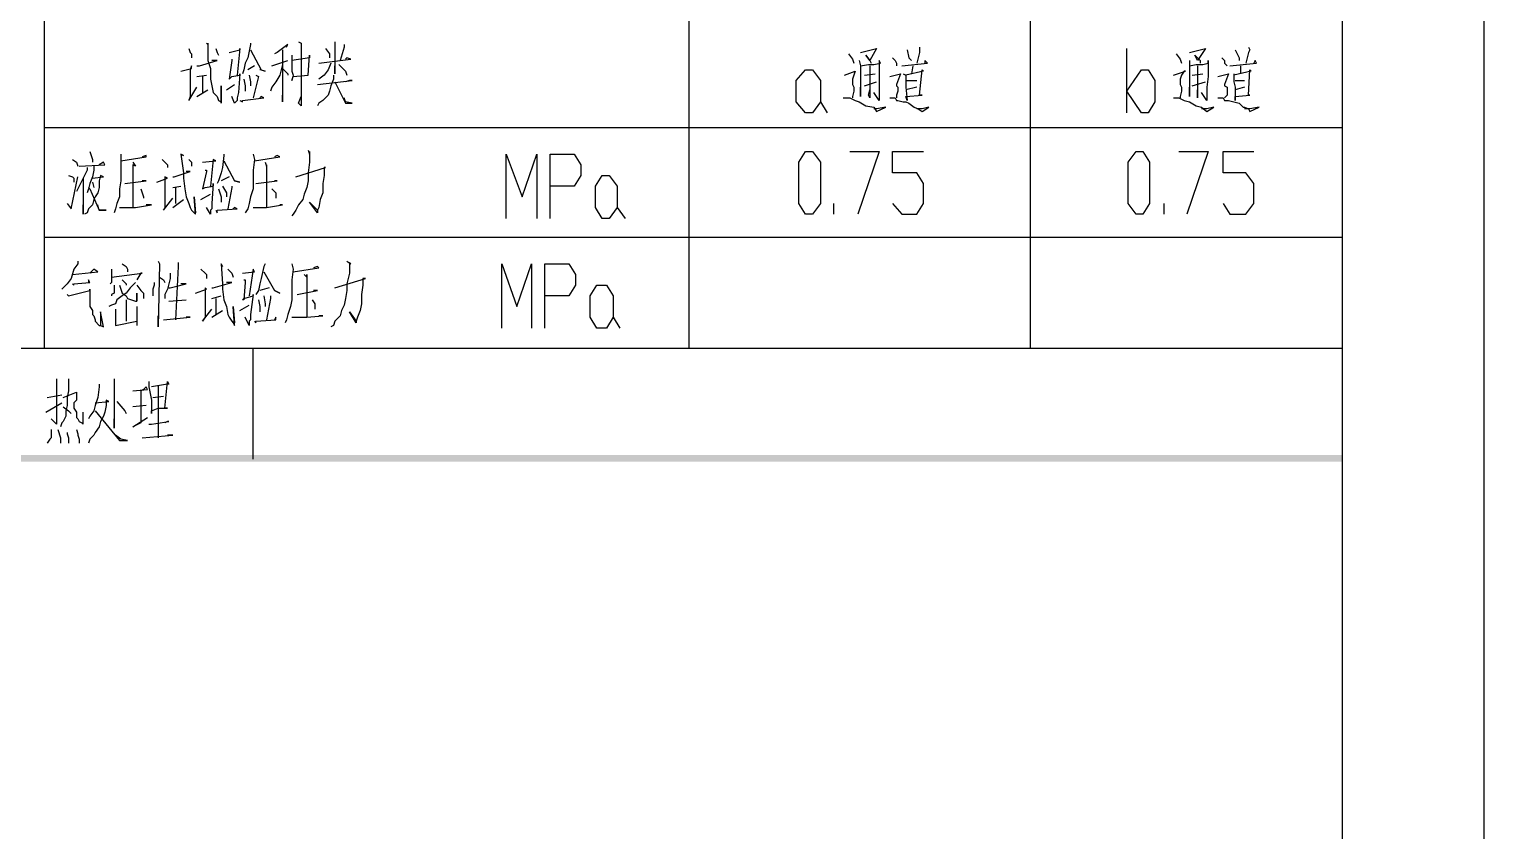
# Model space of a CAD drawing. Extents: x 0 to 400, y 0 to 283.
# Drawn here: x 330.7 to 399.8, y 141.3 to 179.4 of the extents above; entities that cross this region are included whole.
import ezdxf

# ---------------------------------------------------------------- set-up
doc = ezdxf.new("R2010")
doc.units = 0
doc.layers.get('0').update_dxf_attribs({"linetype": 'CONTINUOUS'})

msp = doc.modelspace()

# ---------------------------------------------------------------- hatches: boundary and pattern name
for points in [[(275.05025, 159.16275), (275.05025, 158.84525), (393.03325, 159.16275)], [(275.05025, 158.84525), (393.03325, 159.16275), (393.03325, 158.84525)]]:
    msp.add_hatch(color=0).paths.add_polyline_path(points, flags=0)

# ---------------------------------------------------------------- linework, layer by layer
at = {"color": 0}
for points in [[(0.09525, 0.09525), (0.09525, 282.54325), (399.76425, 282.54325), (399.76425, 0.09525), (0.09525, 0.09525)], [(16.85925, 6.76275), (16.85925, 275.87575), (393.03325, 275.87575), (393.03325, 6.76275), (16.85925, 6.76275)], [(331.43825, 164.24275), (331.43825, 242.98275)], [(362.04525, 164.24275), (362.04525, 227.23475)], [(378.23775, 164.24275), (378.23775, 201.00925)], [(338.29625, 178.46675), (338.35975, 178.27625), (338.42325, 178.21275), (338.42325, 178.02225)], [(339.12175, 178.72075), (339.18525, 178.65725), (339.18525, 178.72075), (339.18525, 177.89525), (339.31225, 177.51425), (339.31225, 177.00625), (339.37575, 176.68875), (339.43925, 176.37125), (339.62975, 176.18075), (339.69325, 175.99025), (339.82025, 175.92675), (339.82025, 175.86325), (339.82025, 176.68875), (339.82025, 175.92675)], [(339.56625, 178.46675), (339.62975, 178.27625), (339.69325, 178.14925)], [(340.20125, 178.27625), (340.70925, 178.40325), (340.70925, 178.46675), (340.58225, 177.19675)], [(341.21725, 178.72075), (341.21725, 178.65725), (341.09025, 178.02225), (340.96325, 177.76825), (340.89975, 177.45075), (340.83625, 177.26025)], [(341.21725, 178.40325), (341.72525, 177.45075), (341.91575, 177.38725), (341.66175, 177.45075)], [(342.93175, 178.53025), (342.99525, 178.65725), (342.74125, 178.46675), (342.48725, 178.27625), (342.36025, 178.21275)], [(342.74125, 178.40325), (342.74125, 175.92675), (342.74125, 176.11725), (342.74125, 176.24425)], [(343.50325, 178.78425), (343.63025, 178.72075), (343.63025, 175.73625), (343.50325, 175.86325), (343.63025, 176.18075)], [(344.77325, 178.46675), (344.96375, 178.21275), (344.96375, 178.02225)], [(345.21775, 178.78425), (345.21775, 177.26025), (345.21775, 177.38725), (345.21775, 177.64125)], [(345.66225, 178.65725), (345.66225, 178.53025), (345.47175, 177.89525)], [(369.60175, 178.21275), (369.79225, 177.95875), (369.85575, 177.76825)], [(370.17325, 178.27625), (370.93525, 178.46675), (370.61775, 177.89525), (370.42725, 178.14925), (370.61775, 177.89525), (370.68125, 177.76825)], [(372.39575, 178.40325), (372.45925, 178.02225), (372.58625, 177.89525)], [(372.96725, 178.53025), (372.96725, 178.27625), (372.84025, 177.76825)], [(382.80975, 175.41875), (382.80975, 178.46675)], [(385.15925, 178.21275), (385.34975, 177.95875), (385.41325, 177.76825)], [(385.79425, 178.27625), (386.55625, 178.46675), (386.17525, 177.89525), (386.04825, 178.14925), (386.30225, 177.89525), (386.30225, 177.76825)], [(387.95325, 178.40325), (388.14375, 178.02225), (388.14375, 177.89525)], [(388.58825, 178.53025), (388.65175, 178.40325), (388.58825, 178.27625), (388.46125, 177.76825)], [(337.91525, 177.38725), (338.42325, 177.51425), (338.42325, 177.64125), (338.35975, 177.45075), (338.35975, 176.18075), (338.29625, 175.99025), (338.67725, 176.62525)], [(338.67725, 177.64125), (338.80425, 177.64125), (339.62975, 177.89525), (339.37575, 177.89525)], [(340.32825, 177.95875), (340.32825, 177.89525), (340.20125, 177.00625), (340.32825, 177.13325), (340.70925, 177.19675), (340.70925, 177.26025), (340.64575, 176.37125), (340.58225, 176.11725), (340.58225, 175.99025), (340.45525, 175.86325), (340.32825, 176.18075)], [(341.40775, 177.64125), (341.09025, 177.45075)], [(342.74125, 177.70475), (342.61425, 177.19675), (342.42375, 176.87925), (342.23325, 176.62525), (342.16975, 176.43475)], [(342.23325, 177.64125), (342.99525, 177.89525)], [(342.74125, 177.51425), (342.99525, 177.26025), (342.99525, 177.19675)], [(343.18575, 178.14925), (343.18575, 177.38725), (343.24925, 177.19675), (343.18575, 176.94275), (343.24925, 177.13325), (343.94775, 177.19675), (344.01125, 178.14925), (344.01125, 178.02225), (343.18575, 177.89525)], [(344.45575, 177.76825), (345.97975, 177.95875), (345.78925, 178.02225), (345.72575, 177.95875)], [(345.02725, 177.76825), (344.90025, 177.45075), (344.70975, 177.19675), (344.45575, 177.00625)], [(345.40825, 177.70475), (345.72575, 177.38725), (345.78925, 177.19675)], [(370.10975, 177.89525), (370.17325, 177.64125), (370.17325, 176.18075), (370.17325, 176.37125), (370.17325, 176.62525)], [(370.17325, 177.64125), (370.55425, 177.70475), (370.80825, 177.70475), (371.12575, 177.76825), (371.06225, 177.89525), (371.06225, 175.99025), (370.80825, 176.37125)], [(370.61775, 177.64125), (370.61775, 176.11725), (370.55425, 176.24425), (370.61775, 176.49825)], [(371.69725, 178.02225), (371.82425, 177.89525), (371.88775, 177.76825), (371.88775, 177.64125)], [(372.14175, 177.64125), (373.34825, 177.76825), (373.22125, 177.89525), (373.22125, 177.76825)], [(372.64975, 177.64125), (372.58625, 177.26025)], [(385.79425, 177.89525), (385.79425, 176.18075), (385.79425, 176.37125), (385.79425, 176.62525)], [(385.79425, 177.64125), (386.11175, 177.70475), (386.42925, 177.70475), (386.68325, 177.76825), (386.68325, 177.89525), (386.68325, 177.13325), (386.61975, 176.62525), (386.61975, 175.99025), (386.36575, 176.37125)], [(386.17525, 177.64125), (386.17525, 176.11725), (386.17525, 176.24425), (386.17525, 176.49825)], [(387.31825, 178.02225), (387.44525, 177.89525), (387.44525, 177.76825), (387.57225, 177.64125)], [(387.69925, 177.64125), (388.96925, 177.76825), (388.90575, 177.89525), (388.84225, 177.76825)], [(388.20725, 177.64125), (388.20725, 177.26025)], [(338.67725, 177.13325), (339.12175, 177.19675)], [(338.93125, 177.13325), (338.93125, 176.37125)], [(340.89975, 177.00625), (340.96325, 176.68875), (340.96325, 176.43475)], [(341.15375, 177.19675), (341.21725, 176.87925), (341.21725, 176.68875)], [(341.47125, 177.19675), (341.59825, 177.13325), (341.34425, 176.11725)], [(345.15425, 177.19675), (345.15425, 177.00625), (345.02725, 176.68875), (344.96375, 176.43475), (344.90025, 176.24425), (344.77325, 176.11725), (344.64625, 175.99025), (344.45575, 175.86325), (344.39225, 175.73625)], [(344.39225, 176.75225), (346.04325, 176.94275), (345.91625, 176.94275), (345.72575, 176.87925)], [(345.21775, 176.87925), (345.72575, 175.86325), (346.04325, 175.86325), (345.72575, 175.92675), (345.66225, 176.11725)], [(367.88725, 175.41875), (367.56975, 175.41875), (367.12525, 175.92675), (367.12525, 176.94275), (367.56975, 177.45075), (367.88725, 177.45075), (368.26825, 176.94275), (368.26825, 175.92675), (367.88725, 175.41875)], [(369.41125, 177.19675), (369.91925, 177.38725), (369.85575, 177.19675), (369.79225, 177.00625), (369.79225, 176.75225), (369.85575, 176.62525), (369.85575, 176.43475), (369.79225, 176.18075), (369.79225, 176.11725)], [(370.36375, 177.19675), (370.87175, 177.26025)], [(370.36375, 176.68875), (370.93525, 176.87925)], [(371.57025, 177.13325), (372.07825, 177.26025), (371.88775, 176.75225), (371.88775, 176.68875), (371.95125, 176.62525), (371.95125, 176.43475), (371.88775, 176.24425), (371.88775, 176.11725)], [(372.20525, 177.26025), (372.33225, 177.19675), (372.33225, 176.62525), (372.39575, 175.99025), (372.33225, 176.18075), (373.09425, 176.24425), (372.96725, 176.24425), (373.09425, 177.45075), (373.15775, 177.38725), (372.33225, 177.19675)], [(372.33225, 176.94275), (372.84025, 176.94275)], [(382.80975, 176.43475), (383.50825, 177.45075), (383.82575, 177.45075), (384.14325, 176.94275), (384.14325, 175.92675), (383.82575, 175.41875), (383.50825, 175.41875), (382.80975, 176.43475)], [(385.03225, 177.19675), (385.60375, 177.38725), (385.54025, 177.38725), (385.41325, 177.19675), (385.34975, 177.00625), (385.34975, 176.75225), (385.41325, 176.62525), (385.41325, 176.43475), (385.34975, 176.18075), (385.34975, 176.11725)], [(385.92125, 177.19675), (386.42925, 177.26025)], [(385.92125, 176.68875), (386.55625, 176.87925)], [(387.12775, 177.13325), (387.63575, 177.26025), (387.44525, 176.75225), (387.44525, 176.68875), (387.57225, 176.62525), (387.57225, 176.24425), (387.44525, 176.11725)], [(387.88975, 177.26025), (387.88975, 176.87925), (387.95325, 176.62525), (387.95325, 175.99025), (387.95325, 176.18075), (388.65175, 176.24425), (388.58825, 176.24425), (388.65175, 177.45075), (388.71525, 177.38725), (387.88975, 177.19675)], [(387.95325, 176.94275), (388.39775, 176.94275)], [(338.67725, 176.18075), (339.18525, 176.49825)], [(340.07425, 176.49825), (340.45525, 176.75225)], [(340.70925, 175.99025), (340.83625, 175.92675), (340.83625, 175.99025), (341.85225, 176.11725), (341.72525, 176.18075), (341.66175, 176.11725)], [(369.34775, 176.11725), (369.66525, 176.11725), (369.91925, 175.99025), (370.10975, 175.92675), (370.42725, 175.73625), (370.80825, 175.67275), (370.93525, 175.48225), (371.37975, 175.67275), (370.93525, 175.60925), (370.80825, 175.60925)], [(371.57025, 176.11725), (371.82425, 176.11725), (371.88775, 175.99025), (371.95125, 175.99025), (372.20525, 175.92675), (372.33225, 175.92675), (372.45925, 175.86325), (372.71325, 175.67275), (372.90375, 175.60925), (373.09425, 175.48225), (373.41175, 175.67275), (373.09425, 175.60925), (372.84025, 175.60925)], [(372.84025, 176.62525), (372.33225, 176.49825)], [(385.03225, 176.11725), (385.28625, 176.11725), (385.54025, 175.99025), (385.79425, 175.92675), (386.11175, 175.73625), (386.36575, 175.67275), (386.61975, 175.48225), (386.93725, 175.67275), (386.61975, 175.60925), (386.36575, 175.60925)], [(387.12775, 176.11725), (387.38175, 176.11725), (387.44525, 175.99025), (387.63575, 175.99025), (387.88975, 175.92675), (388.14375, 175.86325), (388.33425, 175.67275), (388.39775, 175.67275), (388.58825, 175.60925), (388.65175, 175.48225), (389.09625, 175.67275), (388.65175, 175.60925), (388.39775, 175.60925)], [(388.39775, 176.62525), (387.95325, 176.49825)], [(368.26825, 175.92675), (368.58575, 175.41875)], [(331.43825, 174.72025), (393.03325, 174.72025)], [(333.59725, 173.57725), (333.72425, 173.19625), (333.72425, 173.06925)], [(335.05775, 173.45025), (335.05775, 172.18025), (334.99425, 171.79925), (334.99425, 171.41825), (334.86725, 171.10075), (334.80375, 170.84675), (334.74025, 170.65625)], [(335.05775, 173.13275), (336.26425, 173.32325), (336.26425, 173.38675), (336.07375, 173.32325)], [(337.91525, 173.45025), (338.04225, 173.38675), (337.91525, 173.45025), (338.04225, 172.56125), (338.04225, 172.30725), (338.10575, 171.79925), (338.16925, 171.41825), (338.29625, 171.10075), (338.35975, 170.91025), (338.42325, 170.78325), (338.55025, 170.65625), (338.61375, 170.59275), (338.55025, 171.41825), (338.61375, 170.65625)], [(339.94725, 173.45025), (339.94725, 173.38675), (339.88375, 172.81525), (339.82025, 172.56125), (339.69325, 172.18025), (339.62975, 172.05325)], [(341.34425, 173.45025), (341.40775, 173.19625), (341.34425, 172.68825), (341.34425, 171.79925), (341.21725, 171.41825), (341.15375, 171.10075), (341.09025, 170.84675), (340.96325, 170.65625)], [(341.40775, 173.13275), (342.61425, 173.32325), (342.48725, 173.38675), (342.36025, 173.32325)], [(343.94775, 173.64075), (344.01125, 173.45025), (344.01125, 173.57725), (344.01125, 173.06925), (343.94775, 172.56125), (343.94775, 172.18025), (343.88425, 171.86275), (343.75725, 171.54525), (343.69375, 171.29125), (343.50325, 171.03725), (343.37625, 170.78325), (343.24925, 170.59275), (343.18575, 170.52925)], [(353.34575, 170.40225), (353.34575, 173.45025), (354.10775, 171.41825), (354.80625, 173.45025), (354.80625, 170.40225)], [(355.44125, 170.40225), (355.44125, 173.45025), (356.58425, 173.45025), (356.90175, 172.94225), (356.90175, 172.43425), (356.58425, 171.92625), (355.44125, 171.92625)], [(367.56975, 170.59275), (367.25225, 171.10075), (367.25225, 173.06925), (367.56975, 173.57725), (367.88725, 173.57725), (368.26825, 173.06925), (368.26825, 171.10075), (367.88725, 170.59275), (367.56975, 170.59275)], [(369.66525, 173.57725), (371.06225, 173.57725), (370.04625, 170.59275)], [(371.69725, 171.10075), (372.14175, 170.59275), (372.84025, 170.59275), (373.15775, 171.10075), (373.15775, 172.05325), (372.84025, 172.56125), (371.69725, 172.56125), (371.69725, 173.57725), (373.15775, 173.57725)], [(383.25425, 170.59275), (382.87325, 171.10075), (382.87325, 173.06925), (383.25425, 173.57725), (383.57175, 173.57725), (383.88925, 173.06925), (383.88925, 171.10075), (383.57175, 170.59275), (383.25425, 170.59275)], [(385.28625, 173.57725), (386.68325, 173.57725), (385.66725, 170.59275)], [(387.38175, 171.10075), (387.69925, 170.59275), (388.46125, 170.59275), (388.84225, 171.10075), (388.84225, 172.05325), (388.46125, 172.56125), (387.38175, 172.56125), (387.38175, 173.57725), (388.84225, 173.57725)], [(332.77175, 173.19625), (332.96225, 173.06925), (333.02575, 172.87875)], [(333.47025, 172.81525), (333.47025, 172.68825), (333.27975, 172.30725), (333.08925, 171.92625), (332.96225, 171.67225)], [(333.08925, 172.87875), (334.29575, 172.94225), (334.23225, 173.06925), (334.04175, 172.94225)], [(333.78775, 172.87875), (333.78775, 172.68825), (333.72425, 172.37075), (333.59725, 172.05325), (333.53375, 171.79925), (333.47025, 171.60875)], [(335.62925, 173.06925), (335.75625, 172.87875), (335.62925, 172.94225), (335.62925, 170.91025)], [(337.02625, 173.19625), (337.15325, 173.06925), (337.28025, 172.94225), (337.28025, 172.81525)], [(338.29625, 173.19625), (338.42325, 173.06925), (338.42325, 172.87875)], [(338.93125, 173.06925), (339.56625, 173.13275), (339.43925, 173.19625), (339.31225, 171.92625)], [(339.05825, 172.68825), (339.12175, 172.68825), (339.12175, 172.62475), (338.93125, 171.79925), (339.05825, 171.86275), (339.43925, 171.92625), (339.43925, 172.05325), (339.37575, 171.10075), (339.37575, 170.84675), (339.31225, 170.78325), (339.31225, 170.59275), (339.12175, 170.91025)], [(339.94725, 173.13275), (340.45525, 172.18025), (340.70925, 172.11675), (340.45525, 172.18025)], [(341.91575, 173.06925), (341.97925, 172.87875), (341.97925, 172.94225), (341.97925, 170.91025)], [(343.37625, 172.37075), (344.77325, 172.81525), (344.70975, 172.81525), (344.70975, 172.43425), (344.64625, 172.05325), (344.64625, 171.60875), (344.51925, 171.29125), (344.45575, 170.91025), (344.39225, 170.78325), (344.39225, 170.65625), (344.01125, 171.16425), (344.39225, 170.78325)], [(332.51775, 171.10075), (332.70825, 170.84675), (333.02575, 172.37075)], [(332.58125, 172.43425), (332.77175, 172.37075), (332.83525, 172.30725), (332.83525, 172.11675)], [(333.27975, 172.30725), (333.27975, 170.59275), (333.27975, 170.78325), (333.27975, 171.03725)], [(333.72425, 172.30725), (334.23225, 172.37075), (334.10525, 172.43425), (334.04175, 172.18025), (334.04175, 171.86275), (333.97825, 171.60875), (333.85125, 171.41825), (333.78775, 171.29125), (333.72425, 171.03725), (333.53375, 170.84675), (333.47025, 170.65625), (333.34325, 170.59275)], [(333.72425, 172.11675), (333.78775, 171.86275)], [(335.24825, 172.05325), (336.26425, 172.18025), (336.07375, 172.18025)], [(336.77225, 172.11675), (337.28025, 172.30725), (337.15325, 172.37075), (337.15325, 170.91025), (337.08975, 170.78325), (337.53425, 171.35475)], [(337.53425, 172.37075), (337.59775, 172.37075), (338.35975, 172.62475), (338.16925, 172.62475)], [(340.20125, 172.37075), (339.82025, 172.18025)], [(341.47125, 172.05325), (342.48725, 172.18025), (342.36025, 172.18025)], [(358.23525, 170.40225), (357.91775, 170.40225), (357.60025, 170.91025), (357.60025, 171.92625), (357.91775, 172.43425), (358.23525, 172.43425), (358.61625, 171.92625), (358.61625, 170.91025), (358.23525, 170.40225)], [(333.53375, 171.86275), (333.59725, 171.79925), (334.04175, 170.78325), (334.35925, 170.78325), (334.04175, 170.78325), (333.97825, 171.03725)], [(336.01025, 171.79925), (336.07375, 171.60875), (336.13725, 171.41825), (336.13725, 171.35475)], [(337.53425, 171.86275), (337.91525, 171.92625)], [(337.53425, 170.91025), (338.04225, 171.29125)], [(337.66125, 171.86275), (337.66125, 171.10075)], [(338.86775, 171.29125), (339.31225, 171.54525)], [(339.69325, 171.79925), (339.82025, 171.41825), (339.82025, 171.16425)], [(339.88375, 171.92625), (340.07425, 171.60875), (340.07425, 171.41825)], [(340.32825, 171.92625), (340.32825, 171.86275), (340.13775, 170.84675)], [(342.23325, 171.79925), (342.42375, 171.60875), (342.42375, 171.35475)], [(334.99425, 170.91025), (335.75625, 170.91025), (336.51825, 171.03725), (336.26425, 171.03725)], [(339.56625, 170.78325), (339.62975, 170.65625), (339.62975, 170.78325), (340.58225, 170.84675), (340.45525, 170.91025), (340.39175, 170.84675)], [(341.34425, 170.91025), (341.97925, 170.91025), (342.74125, 171.03725), (342.61425, 171.03725)], [(358.61625, 170.91025), (358.99725, 170.40225)], [(368.90325, 170.59275), (368.90325, 171.10075)], [(384.58775, 170.59275), (384.58775, 171.10075)], [(331.43825, 169.51325), (393.03325, 169.51325)], [(333.02575, 168.37025), (333.02575, 168.24325), (332.83525, 167.98925), (332.70825, 167.54475), (332.51775, 167.29075), (332.26375, 167.03675)], [(332.77175, 167.73525), (333.97825, 167.86225), (333.78775, 167.98925), (333.59725, 167.79875)], [(334.61325, 167.98925), (334.61325, 167.35425), (334.54975, 167.29075)], [(335.12125, 168.24325), (335.31175, 168.11625), (335.37525, 167.98925), (335.37525, 167.86225)], [(336.83575, 168.37025), (336.89925, 168.24325), (336.83575, 165.25875), (336.83575, 165.76675)], [(337.78825, 168.30675), (337.78825, 168.11625), (337.66125, 165.57625)], [(338.86775, 167.98925), (339.05825, 167.79875), (339.12175, 167.73525), (339.12175, 167.54475)], [(339.82025, 168.24325), (339.88375, 168.11625), (339.82025, 168.24325), (339.88375, 167.29075), (339.88375, 167.03675), (339.94725, 166.52875), (340.07425, 166.21125), (340.13775, 165.83025), (340.20125, 165.70325), (340.32825, 165.51275), (340.39175, 165.44925), (340.45525, 165.32225), (340.39175, 166.21125), (340.45525, 165.44925)], [(340.13775, 167.98925), (340.32825, 167.79875), (340.39175, 167.60825)], [(340.83625, 167.79875), (341.40775, 167.86225), (341.34425, 167.98925), (341.15375, 166.71925)], [(341.91575, 168.24325), (341.85225, 168.11625), (341.72525, 167.54475), (341.66175, 167.29075), (341.59825, 166.97325), (341.47125, 166.78275)], [(341.85225, 167.86225), (342.36025, 166.97325), (342.61425, 166.84625), (342.36025, 166.97325)], [(343.18575, 168.24325), (343.24925, 167.98925), (343.18575, 167.48125), (343.18575, 166.52875), (343.12225, 166.21125), (342.99525, 165.83025), (342.93175, 165.57625), (342.86825, 165.44925)], [(343.24925, 167.86225), (344.45575, 168.05275), (344.39225, 168.11625), (344.20175, 168.05275)], [(345.78925, 168.37025), (345.97975, 168.24325), (345.91625, 168.30675), (345.91625, 167.79875), (345.78925, 167.29075), (345.78925, 166.97325), (345.72575, 166.59225), (345.66225, 166.27475), (345.53525, 166.02075), (345.47175, 165.76675), (345.21775, 165.51275), (345.15425, 165.32225), (345.02725, 165.25875)], [(353.15525, 165.19525), (353.15525, 168.24325), (353.85375, 166.21125), (354.55225, 168.24325), (354.55225, 165.19525)], [(355.18725, 165.19525), (355.18725, 168.24325), (356.33025, 168.24325), (356.64775, 167.73525), (356.64775, 167.22725), (356.33025, 166.71925), (355.18725, 166.71925)], [(332.77175, 167.29075), (332.83525, 167.22725), (332.83525, 167.29075), (333.59725, 167.35425), (333.53375, 167.48125), (333.53375, 167.35425)], [(335.75625, 167.35425), (335.50225, 167.10025), (335.31175, 166.84625), (335.12125, 166.71925), (334.86725, 166.52875), (334.80375, 166.33825), (334.61325, 166.27475), (334.48625, 166.21125)], [(334.61325, 167.60825), (336.07375, 167.79875), (336.01025, 167.79875), (335.81975, 167.48125)], [(334.74025, 167.22725), (334.74025, 166.84625), (334.61325, 166.78275), (334.61325, 166.71925)], [(334.99425, 167.22725), (335.05775, 167.03675), (335.12125, 166.84625), (335.31175, 166.71925), (335.37525, 166.59225), (335.56575, 166.52875), (335.75625, 166.46525), (335.81975, 166.46525), (335.81975, 166.84625), (335.81975, 166.46525)], [(335.12125, 167.48125), (335.31175, 167.29075), (335.31175, 167.22725)], [(335.81975, 167.22725), (336.01025, 166.97325), (336.13725, 166.84625), (336.13725, 166.59225)], [(336.64525, 167.35425), (336.64525, 167.22725), (336.58175, 167.03675), (336.58175, 166.71925)], [(336.89925, 167.60825), (337.08975, 167.48125), (337.15325, 167.35425)], [(337.40725, 167.79875), (337.40725, 167.54475), (337.28025, 167.03675), (337.15325, 166.78275), (337.15325, 166.59225)], [(337.34375, 167.10025), (337.40725, 167.10025), (338.16925, 167.29075), (337.91525, 167.29075)], [(339.37575, 167.10025), (339.43925, 167.10025), (340.32825, 167.35425), (340.07425, 167.35425)], [(340.89975, 167.48125), (340.96325, 167.48125), (340.96325, 167.35425), (340.89975, 166.52875), (340.83625, 166.52875), (340.89975, 166.59225), (341.34425, 166.71925), (341.34425, 166.78275), (341.21725, 165.83025), (341.21725, 165.57625), (341.15375, 165.51275), (341.15375, 165.32225), (340.96325, 165.70325)], [(343.75725, 167.73525), (343.88425, 167.60825), (343.88425, 167.73525), (343.88425, 165.70325)], [(345.21775, 167.10025), (346.67825, 167.54475), (346.55125, 167.54475), (346.55125, 167.22725), (346.48775, 166.78275), (346.48775, 166.33825), (346.42425, 166.02075), (346.29725, 165.70325), (346.23375, 165.51275), (346.23375, 165.44925), (345.91625, 165.95725), (346.23375, 165.51275)], [(358.10825, 165.19525), (357.66375, 165.19525), (357.34625, 165.70325), (357.34625, 166.71925), (357.66375, 167.22725), (358.10825, 167.22725), (358.42575, 166.71925), (358.42575, 165.70325), (358.10825, 165.19525)], [(332.51775, 166.78275), (332.58125, 166.71925), (333.59725, 166.97325), (333.59725, 167.03675), (333.59725, 166.97325), (333.59725, 166.21125), (333.72425, 166.02075), (333.72425, 165.83025), (333.78775, 165.76675), (333.85125, 165.57625), (333.85125, 165.51275), (334.04175, 165.32225), (334.10525, 165.32225), (334.23225, 165.25875), (334.10525, 165.95725), (334.10525, 165.32225)], [(335.31175, 166.52875), (335.31175, 165.51275)], [(337.34375, 166.46525), (338.16925, 166.52875)], [(338.61375, 166.84625), (339.12175, 167.03675), (339.05825, 167.10025), (339.05825, 165.70325), (338.93125, 165.51275), (339.37575, 166.08425)], [(339.37575, 166.59225), (339.82025, 166.71925)], [(339.56625, 166.59225), (339.56625, 165.83025)], [(341.59825, 166.52875), (341.66175, 166.21125), (341.66175, 165.95725)], [(342.10625, 167.10025), (341.66175, 166.97325)], [(341.85225, 166.71925), (341.91575, 166.33825), (341.91575, 166.21125)], [(342.16975, 166.71925), (342.16975, 166.59225), (341.97925, 165.57625)], [(343.43975, 166.78275), (344.39225, 166.97325), (344.20175, 166.97325)], [(344.13825, 166.52875), (344.26525, 166.33825), (344.26525, 166.08425)], [(334.80375, 166.08425), (334.80375, 165.32225), (335.81975, 165.51275)], [(335.81975, 166.21125), (335.81975, 165.32225)], [(339.37575, 165.70325), (339.88375, 166.02075)], [(340.70925, 166.02075), (341.15375, 166.27475)], [(343.18575, 165.70325), (343.88425, 165.70325), (344.64625, 165.76675), (344.45575, 165.76675)], [(337.08975, 165.57625), (338.35975, 165.70325), (338.16925, 165.70325)], [(341.40775, 165.51275), (341.47125, 165.44925), (341.47125, 165.51275), (342.42375, 165.57625), (342.42375, 165.70325), (342.36025, 165.57625)], [(358.42575, 165.70325), (358.74325, 165.19525)], [(275.05025, 164.24275), (393.03325, 164.24275)], [(341.34425, 158.97225), (341.34425, 164.24275)], [(332.00975, 162.78225), (332.00975, 160.62325), (331.75575, 160.87725)], [(332.58125, 162.78225), (332.58125, 162.21075), (332.51775, 161.89325), (332.51775, 161.51225), (332.45425, 161.25825), (332.45425, 161.00425), (332.32725, 160.75025), (332.26375, 160.68675), (332.20025, 160.49625)], [(334.04175, 162.52825), (334.04175, 162.40125), (333.97825, 161.89325), (333.85125, 161.51225), (333.78775, 161.25825), (333.59725, 161.00425), (333.53375, 160.87725)], [(334.74025, 162.78225), (334.74025, 160.43275), (334.74025, 160.62325), (334.74025, 160.87725)], [(335.62925, 162.21075), (336.32775, 162.27425), (336.26425, 162.40125), (336.13725, 162.27425), (336.01025, 162.21075), (336.01025, 160.68675), (335.62925, 160.49625), (336.32775, 160.94075)], [(336.39125, 162.65525), (336.39125, 162.40125), (336.51825, 161.76625), (336.51825, 161.13125), (336.51825, 161.25825), (336.83575, 161.38525), (337.28025, 161.38525), (337.15325, 161.38525), (337.28025, 162.65525), (337.34375, 162.52825), (337.28025, 162.52825), (336.51825, 162.40125)], [(336.83575, 162.46475), (336.83575, 159.98825)], [(331.50175, 161.19475), (332.26375, 161.63925)], [(331.56525, 161.89325), (332.26375, 162.02025)], [(332.32725, 161.89325), (332.96225, 162.14725), (332.96225, 161.76625), (332.83525, 161.63925), (332.83525, 161.38525), (332.96225, 161.19475), (332.96225, 160.94075), (333.02575, 160.87725), (333.08925, 160.75025), (333.21625, 160.68675), (333.27975, 160.62325), (333.27975, 161.19475)], [(333.85125, 161.63925), (334.48625, 161.70275), (334.35925, 161.76625), (334.35925, 161.51225), (334.29575, 161.19475), (334.23225, 161.00425), (334.10525, 160.75025), (334.04175, 160.49625), (333.85125, 160.24225), (333.78775, 160.11525), (333.59725, 159.92475), (333.53375, 159.73425)], [(334.86725, 161.70275), (335.24825, 161.25825), (335.31175, 161.13125)], [(336.58175, 161.89325), (337.08975, 161.95675)], [(332.32725, 161.44875), (332.58125, 161.25825), (332.70825, 161.13125)], [(333.85125, 161.25825), (334.99425, 159.86125), (335.37525, 159.86125), (335.05775, 159.92475), (334.80375, 160.11525)], [(336.26425, 161.51225), (335.62925, 161.44875)], [(331.75575, 160.36925), (331.75575, 159.98825), (331.69225, 159.92475), (331.56525, 159.73425)], [(332.07325, 160.36925), (332.20025, 159.98825), (332.20025, 159.73425)], [(332.51775, 160.24225), (332.51775, 160.17875), (332.58125, 159.98825), (332.58125, 159.73425)], [(332.96225, 160.36925), (333.02575, 160.17875), (333.02575, 160.11525), (333.08925, 159.92475), (333.08925, 159.73425)], [(336.39125, 160.62325), (336.51825, 160.62325), (337.34375, 160.75025), (337.28025, 160.75025), (337.15325, 160.68675)], [(336.07375, 159.98825), (337.53425, 160.11525), (337.28025, 160.11525)]]:
    msp.add_lwpolyline(points, dxfattribs=at)

doc.saveas('drawing.dxf')
